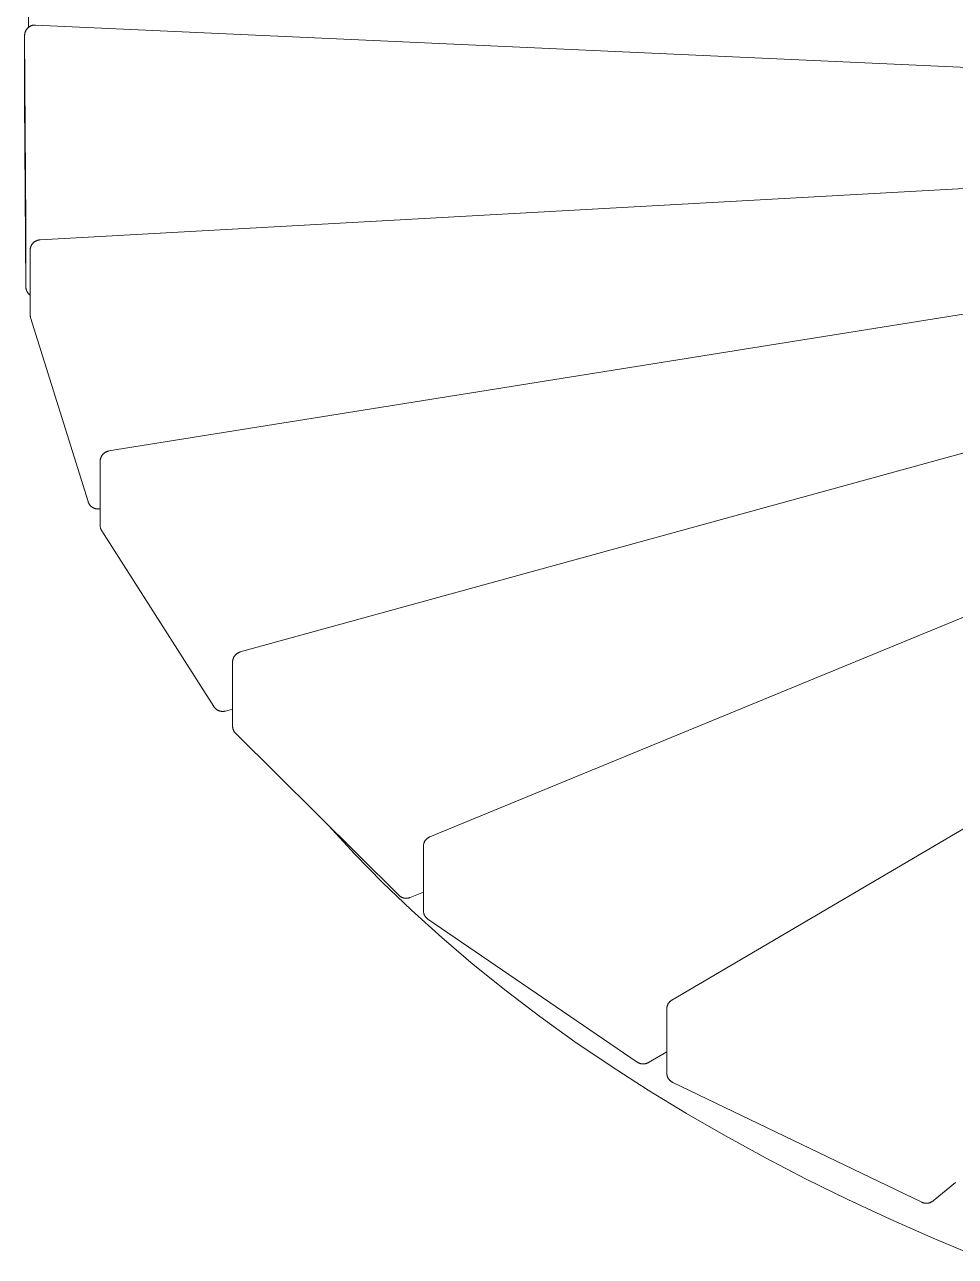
# Model space of a CAD drawing. Header units: millimetres. Extents: x -263 to 4879, y -277 to 2995.
# Drawn here: x 3417.9 to 3735.8, y 2185.1 to 2605.7 of the extents above; entities that cross this region are included whole.
import ezdxf

# ---------------------------------------------------------------- set-up
doc = ezdxf.new("R2010")
doc.units = ezdxf.units.MM
doc.layers.add('ZANO_R', color=7, linetype='Continuous', lineweight=0)

msp = doc.modelspace()

# ---------------------------------------------------------------- linework, layer by layer
at = {"layer": 'ZANO_R'}
for p, q in [((3419.27, 2604.86), (3419.27, 2611.47)), ((3418.51, 2604.04), (3418.58, 2604.14)), ((3418.58, 2604.14), (3418.65, 2604.24)), ((3418.65, 2604.24), (3418.73, 2604.34)), ((3418.73, 2604.34), (3418.81, 2604.43)), ((3418.81, 2604.43), (3418.9, 2604.52)), ((3418.9, 2604.52), (3418.99, 2604.61)), ((3418.99, 2604.61), (3419.08, 2604.7)), ((3419.08, 2604.7), (3419.17, 2604.78)), ((3419.17, 2604.78), (3419.27, 2604.86)), ((3419.27, 2604.86), (3419.37, 2604.93)), ((3419.37, 2604.93), (3419.47, 2605)), ((3419.47, 2605), (3419.57, 2605.07)), ((3419.57, 2605.07), (3419.68, 2605.14)), ((3419.68, 2605.14), (3419.79, 2605.2)), ((3419.79, 2605.2), (3419.9, 2605.25)), ((3419.9, 2605.25), (3420.01, 2605.3)), ((3420.01, 2605.3), (3420.13, 2605.35)), ((3420.13, 2605.35), (3420.24, 2605.4)), ((3420.24, 2605.4), (3420.36, 2605.44)), ((3420.36, 2605.44), (3420.48, 2605.48)), ((3420.48, 2605.48), (3420.6, 2605.51)), ((3420.6, 2605.51), (3420.72, 2605.54)), ((3420.72, 2605.54), (3420.84, 2605.56)), ((3420.84, 2605.56), (3420.96, 2605.58)), ((3420.96, 2605.58), (3421.09, 2605.6)), ((3421.09, 2605.6), (3421.21, 2605.61)), ((3421.21, 2605.61), (3421.34, 2605.61)), ((3421.34, 2605.61), (3421.46, 2605.62)), ((3421.46, 2605.62), (3421.54, 2605.61)), ((3421.54, 2605.61), (3421.63, 2605.61)), ((3421.63, 2605.61), (3836.64, 2586.75)), ((3417.9, 2602.17), (3417.91, 2602.3)), ((3417.9, 2602.05), (3417.9, 2602.17)), ((3417.9, 2602.04), (3417.9, 2602.05)), ((3417.9, 2602.04), (3418.3, 2538.08)), ((3417.9, 2580.19), (3417.9, 2602.04)), ((3417.91, 2602.3), (3417.92, 2602.42)), ((3417.92, 2602.42), (3417.93, 2602.54)), ((3417.93, 2602.54), (3417.95, 2602.67)), ((3417.95, 2602.67), (3417.98, 2602.79)), ((3417.98, 2602.79), (3418.01, 2602.91)), ((3418.01, 2602.91), (3418.04, 2603.03)), ((3418.04, 2603.03), (3418.07, 2603.15)), ((3418.07, 2603.15), (3418.11, 2603.27)), ((3418.11, 2603.27), (3418.16, 2603.38)), ((3418.16, 2603.38), (3418.21, 2603.5)), ((3418.21, 2603.5), (3418.26, 2603.61)), ((3418.26, 2603.61), (3418.32, 2603.72)), ((3418.32, 2603.72), (3418.38, 2603.83)), ((3418.38, 2603.83), (3418.44, 2603.94)), ((3418.44, 2603.94), (3418.51, 2604.04)), ((3418.3, 2516.23), (3417.9, 2580.19)), ((3423.15, 2532.24), (3837.53, 2555.28)), ((3418.3, 2538.08), (3418.3, 2516.23)), ((3419.78, 2528.8), (3419.79, 2528.92)), ((3419.78, 2528.68), (3419.78, 2528.8)), ((3419.78, 2506.83), (3419.78, 2528.68)), ((3419.79, 2528.92), (3419.8, 2529.04)), ((3419.8, 2529.04), (3419.81, 2529.16)), ((3419.81, 2529.16), (3419.83, 2529.28)), ((3419.83, 2529.28), (3419.85, 2529.4)), ((3419.85, 2529.4), (3419.88, 2529.52)), ((3419.88, 2529.52), (3419.91, 2529.64)), ((3419.91, 2529.64), (3419.95, 2529.76)), ((3419.95, 2529.76), (3419.99, 2529.87)), ((3419.99, 2529.87), (3420.03, 2529.99)), ((3420.03, 2529.99), (3420.08, 2530.1)), ((3420.08, 2530.1), (3420.13, 2530.21)), ((3420.13, 2530.21), (3420.18, 2530.32)), ((3420.18, 2530.32), (3420.24, 2530.43)), ((3420.24, 2530.43), (3420.3, 2530.53)), ((3420.3, 2530.53), (3420.36, 2530.63)), ((3420.36, 2530.63), (3420.43, 2530.73)), ((3420.43, 2530.73), (3420.5, 2530.83)), ((3420.5, 2530.83), (3420.58, 2530.93)), ((3420.58, 2530.93), (3420.66, 2531.02)), ((3420.66, 2531.02), (3420.74, 2531.11)), ((3420.74, 2531.11), (3420.82, 2531.2)), ((3420.82, 2531.2), (3420.91, 2531.28)), ((3420.91, 2531.28), (3421, 2531.37)), ((3421, 2531.37), (3421.09, 2531.44)), ((3421.09, 2531.44), (3421.19, 2531.52)), ((3421.19, 2531.52), (3421.29, 2531.59)), ((3421.29, 2531.59), (3421.39, 2531.66)), ((3421.39, 2531.66), (3421.49, 2531.73)), ((3421.49, 2531.73), (3421.6, 2531.79)), ((3421.6, 2531.79), (3421.7, 2531.84)), ((3421.7, 2531.84), (3421.81, 2531.9)), ((3421.81, 2531.9), (3421.92, 2531.95)), ((3421.92, 2531.95), (3422.04, 2532)), ((3422.04, 2532), (3422.15, 2532.04)), ((3422.15, 2532.04), (3422.27, 2532.08)), ((3422.27, 2532.08), (3422.38, 2532.11)), ((3422.38, 2532.11), (3422.5, 2532.14)), ((3422.5, 2532.14), (3422.62, 2532.17)), ((3422.62, 2532.17), (3422.74, 2532.19)), ((3422.74, 2532.19), (3422.86, 2532.21)), ((3422.86, 2532.21), (3422.98, 2532.23)), ((3422.98, 2532.23), (3423.06, 2532.23)), ((3423.06, 2532.23), (3423.15, 2532.24)), ((3446.7, 2460.13), (3847.86, 2524.36)), ((3418.3, 2516.22), (3418.3, 2516.23)), ((3418.3, 2516.09), (3418.3, 2516.22)), ((3418.31, 2515.97), (3418.3, 2516.09)), ((3418.32, 2515.85), (3418.31, 2515.97)), ((3418.33, 2515.72), (3418.32, 2515.85)), ((3418.35, 2515.6), (3418.33, 2515.72)), ((3418.38, 2515.48), (3418.35, 2515.6)), ((3418.41, 2515.36), (3418.38, 2515.48)), ((3418.44, 2515.24), (3418.41, 2515.36)), ((3418.48, 2515.12), (3418.44, 2515.24)), ((3418.52, 2515), (3418.48, 2515.12)), ((3418.56, 2514.89), (3418.52, 2515)), ((3418.61, 2514.77), (3418.56, 2514.89)), ((3418.67, 2514.66), (3418.61, 2514.77)), ((3418.72, 2514.55), (3418.67, 2514.66)), ((3418.78, 2514.44), (3418.72, 2514.55)), ((3418.85, 2514.33), (3418.78, 2514.44)), ((3418.92, 2514.23), (3418.85, 2514.33)), ((3418.99, 2514.13), (3418.92, 2514.23)), ((3419.06, 2514.03), (3418.99, 2514.13)), ((3419.14, 2513.93), (3419.06, 2514.03)), ((3419.22, 2513.84), (3419.14, 2513.93)), ((3419.31, 2513.75), (3419.22, 2513.84)), ((3419.4, 2513.66), (3419.31, 2513.75)), ((3419.49, 2513.58), (3419.4, 2513.66)), ((3419.58, 2513.5), (3419.49, 2513.58)), ((3419.68, 2513.42), (3419.58, 2513.5)), ((3419.78, 2513.34), (3419.68, 2513.42)), ((3419.78, 2506.71), (3419.78, 2506.83)), ((3419.79, 2506.59), (3419.78, 2506.71)), ((3419.8, 2506.47), (3419.79, 2506.59)), ((3419.81, 2506.35), (3419.8, 2506.47)), ((3419.83, 2506.23), (3419.81, 2506.35)), ((3419.85, 2506.11), (3419.83, 2506.23)), ((3419.88, 2506), (3419.85, 2506.11)), ((3419.91, 2505.88), (3419.88, 2506)), ((3419.94, 2505.77), (3419.91, 2505.88)), ((3439.57, 2442.82), (3419.94, 2505.77)), ((3491.55, 2391.48), (3867.29, 2494.95)), ((3556.31, 2328.34), (3895.22, 2467.91)), ((3443.7, 2456.73), (3443.71, 2456.85)), ((3443.71, 2456.85), (3443.72, 2456.98)), ((3443.72, 2456.98), (3443.73, 2457.1)), ((3443.73, 2457.1), (3443.75, 2457.22)), ((3443.75, 2457.22), (3443.77, 2457.34)), ((3443.77, 2457.34), (3443.8, 2457.45)), ((3443.8, 2457.45), (3443.83, 2457.57)), ((3443.83, 2457.57), (3443.87, 2457.69)), ((3443.87, 2457.69), (3443.9, 2457.8)), ((3443.9, 2457.8), (3443.95, 2457.92)), ((3443.95, 2457.92), (3443.99, 2458.03)), ((3443.99, 2458.03), (3444.04, 2458.14)), ((3444.04, 2458.14), (3444.1, 2458.25)), ((3444.1, 2458.25), (3444.15, 2458.36)), ((3444.15, 2458.36), (3444.22, 2458.46)), ((3444.22, 2458.46), (3444.28, 2458.56)), ((3444.28, 2458.56), (3444.35, 2458.66)), ((3444.35, 2458.66), (3444.42, 2458.76)), ((3444.42, 2458.76), (3444.5, 2458.86)), ((3444.5, 2458.86), (3444.57, 2458.95)), ((3444.57, 2458.95), (3444.65, 2459.04)), ((3444.65, 2459.04), (3444.74, 2459.13)), ((3444.74, 2459.13), (3444.83, 2459.21)), ((3444.83, 2459.21), (3444.92, 2459.29)), ((3444.92, 2459.29), (3445.01, 2459.37)), ((3445.01, 2459.37), (3445.1, 2459.45)), ((3445.1, 2459.45), (3445.2, 2459.52)), ((3445.2, 2459.52), (3445.3, 2459.59)), ((3445.3, 2459.59), (3445.4, 2459.65)), ((3445.4, 2459.65), (3445.51, 2459.72)), ((3445.51, 2459.72), (3445.62, 2459.77)), ((3445.62, 2459.77), (3445.72, 2459.83)), ((3445.72, 2459.83), (3445.83, 2459.88)), ((3445.83, 2459.88), (3445.95, 2459.93)), ((3445.95, 2459.93), (3446.06, 2459.97)), ((3446.06, 2459.97), (3446.17, 2460.01)), ((3446.17, 2460.01), (3446.29, 2460.04)), ((3446.29, 2460.04), (3446.41, 2460.07)), ((3446.41, 2460.07), (3446.53, 2460.1)), ((3446.53, 2460.1), (3446.61, 2460.12)), ((3446.61, 2460.12), (3446.7, 2460.13)), ((3443.7, 2456.61), (3443.7, 2456.73)), ((3443.7, 2434.76), (3443.7, 2456.61)), ((3439.61, 2442.7), (3439.57, 2442.82)), ((3439.65, 2442.59), (3439.61, 2442.7)), ((3439.7, 2442.48), (3439.65, 2442.59)), ((3439.75, 2442.36), (3439.7, 2442.48)), ((3439.8, 2442.26), (3439.75, 2442.36)), ((3439.86, 2442.15), (3439.8, 2442.26)), ((3439.92, 2442.04), (3439.86, 2442.15)), ((3439.98, 2441.94), (3439.92, 2442.04)), ((3440.05, 2441.84), (3439.98, 2441.94)), ((3440.12, 2441.74), (3440.05, 2441.84)), ((3440.2, 2441.64), (3440.12, 2441.74)), ((3440.28, 2441.55), (3440.2, 2441.64)), ((3440.36, 2441.46), (3440.28, 2441.55)), ((3440.44, 2441.37), (3440.36, 2441.46)), ((3440.53, 2441.28), (3440.44, 2441.37)), ((3440.62, 2441.2), (3440.53, 2441.28)), ((3440.72, 2441.12), (3440.62, 2441.2)), ((3440.81, 2441.04), (3440.72, 2441.12)), ((3440.91, 2440.97), (3440.81, 2441.04)), ((3441.01, 2440.9), (3440.91, 2440.97)), ((3441.11, 2440.84), (3441.01, 2440.9)), ((3441.22, 2440.78), (3441.11, 2440.84)), ((3441.33, 2440.72), (3441.22, 2440.78)), ((3441.44, 2440.66), (3441.33, 2440.72)), ((3441.55, 2440.61), (3441.44, 2440.66)), ((3441.66, 2440.57), (3441.55, 2440.61)), ((3441.78, 2440.52), (3441.66, 2440.57)), ((3441.89, 2440.48), (3441.78, 2440.52)), ((3442.01, 2440.45), (3441.89, 2440.48)), ((3442.13, 2440.42), (3442.01, 2440.45)), ((3442.25, 2440.39), (3442.13, 2440.42)), ((3442.37, 2440.37), (3442.25, 2440.39)), ((3442.49, 2440.35), (3442.37, 2440.37)), ((3442.61, 2440.33), (3442.49, 2440.35)), ((3442.73, 2440.32), (3442.61, 2440.33)), ((3442.85, 2440.32), (3442.73, 2440.32)), ((3442.98, 2440.31), (3442.85, 2440.32)), ((3443.1, 2440.32), (3442.98, 2440.31)), ((3443.22, 2440.32), (3443.1, 2440.32)), ((3443.34, 2440.33), (3443.22, 2440.32)), ((3443.43, 2440.34), (3443.34, 2440.33)), ((3443.52, 2440.36), (3443.43, 2440.34)), ((3443.7, 2440.38), (3443.52, 2440.36)), ((3638.99, 2272.61), (3930.77, 2444.04)), ((3443.7, 2434.64), (3443.7, 2434.76)), ((3443.71, 2434.52), (3443.7, 2434.64)), ((3443.72, 2434.41), (3443.71, 2434.52)), ((3443.73, 2434.29), (3443.72, 2434.41)), ((3443.75, 2434.17), (3443.73, 2434.29)), ((3443.77, 2434.05), (3443.75, 2434.17)), ((3443.8, 2433.94), (3443.77, 2434.05)), ((3443.83, 2433.82), (3443.8, 2433.94)), ((3443.86, 2433.71), (3443.83, 2433.82)), ((3443.9, 2433.59), (3443.86, 2433.71)), ((3443.94, 2433.48), (3443.9, 2433.59)), ((3443.98, 2433.37), (3443.94, 2433.48)), ((3444.03, 2433.26), (3443.98, 2433.37)), ((3444.08, 2433.15), (3444.03, 2433.26)), ((3444.14, 2433.05), (3444.08, 2433.15)), ((3444.2, 2432.95), (3444.14, 2433.05)), ((3444.26, 2432.84), (3444.2, 2432.95)), ((3482.52, 2372.82), (3444.26, 2432.84)), ((3489.23, 2389.48), (3489.29, 2389.59)), ((3489.29, 2389.59), (3489.34, 2389.7)), ((3489.34, 2389.7), (3489.4, 2389.81)), ((3489.4, 2389.81), (3489.46, 2389.92)), ((3489.46, 2389.92), (3489.53, 2390.02)), ((3489.53, 2390.02), (3489.6, 2390.12)), ((3489.6, 2390.12), (3489.68, 2390.22)), ((3489.68, 2390.22), (3489.75, 2390.32)), ((3489.75, 2390.32), (3489.83, 2390.41)), ((3489.83, 2390.41), (3489.92, 2390.5)), ((3489.92, 2390.5), (3490, 2390.59)), ((3490, 2390.59), (3490.09, 2390.67)), ((3490.09, 2390.67), (3490.19, 2390.76)), ((3490.19, 2390.76), (3490.28, 2390.83)), ((3490.28, 2390.83), (3490.38, 2390.91)), ((3490.38, 2390.91), (3490.48, 2390.98)), ((3490.48, 2390.98), (3490.58, 2391.05)), ((3490.58, 2391.05), (3490.69, 2391.11)), ((3490.69, 2391.11), (3490.8, 2391.17)), ((3490.8, 2391.17), (3490.91, 2391.23)), ((3490.91, 2391.23), (3491.02, 2391.28)), ((3491.02, 2391.28), (3491.13, 2391.33)), ((3491.13, 2391.33), (3491.25, 2391.38)), ((3491.25, 2391.38), (3491.36, 2391.42)), ((3491.36, 2391.42), (3491.46, 2391.45)), ((3491.46, 2391.45), (3491.55, 2391.48)), ((3488.93, 2388.16), (3488.94, 2388.29)), ((3488.93, 2388.04), (3488.93, 2388.16)), ((3488.93, 2366.19), (3488.93, 2388.04)), ((3488.94, 2388.29), (3488.95, 2388.41)), ((3488.95, 2388.41), (3488.97, 2388.53)), ((3488.97, 2388.53), (3488.98, 2388.65)), ((3488.98, 2388.65), (3489.01, 2388.77)), ((3489.01, 2388.77), (3489.04, 2388.89)), ((3489.04, 2388.89), (3489.07, 2389.01)), ((3489.07, 2389.01), (3489.1, 2389.13)), ((3489.1, 2389.13), (3489.14, 2389.25)), ((3489.14, 2389.25), (3489.19, 2389.36)), ((3489.19, 2389.36), (3489.23, 2389.48)), ((3482.59, 2372.72), (3482.52, 2372.82)), ((3482.66, 2372.62), (3482.59, 2372.72)), ((3482.73, 2372.52), (3482.66, 2372.62)), ((3482.81, 2372.43), (3482.73, 2372.52)), ((3482.89, 2372.33), (3482.81, 2372.43)), ((3482.98, 2372.24), (3482.89, 2372.33)), ((3483.07, 2372.16), (3482.98, 2372.24)), ((3483.16, 2372.07), (3483.07, 2372.16)), ((3483.25, 2371.99), (3483.16, 2372.07)), ((3483.35, 2371.91), (3483.25, 2371.99)), ((3483.45, 2371.84), (3483.35, 2371.91)), ((3483.55, 2371.77), (3483.45, 2371.84)), ((3483.65, 2371.7), (3483.55, 2371.77)), ((3483.76, 2371.64), (3483.65, 2371.7)), ((3483.87, 2371.58), (3483.76, 2371.64)), ((3483.98, 2371.53), (3483.87, 2371.58)), ((3484.09, 2371.47), (3483.98, 2371.53)), ((3484.21, 2371.43), (3484.09, 2371.47)), ((3484.32, 2371.38), (3484.21, 2371.43)), ((3484.44, 2371.34), (3484.32, 2371.38)), ((3484.56, 2371.31), (3484.44, 2371.34)), ((3484.68, 2371.28), (3484.56, 2371.31)), ((3484.8, 2371.25), (3484.68, 2371.28)), ((3484.92, 2371.23), (3484.8, 2371.25)), ((3485.04, 2371.21), (3484.92, 2371.23)), ((3485.16, 2371.19), (3485.04, 2371.21)), ((3485.29, 2371.18), (3485.16, 2371.19)), ((3485.41, 2371.17), (3485.29, 2371.18)), ((3485.53, 2371.17), (3485.41, 2371.17)), ((3485.66, 2371.17), (3485.53, 2371.17)), ((3485.78, 2371.18), (3485.66, 2371.17)), ((3485.9, 2371.19), (3485.78, 2371.18)), ((3486.03, 2371.21), (3485.9, 2371.19)), ((3486.15, 2371.23), (3486.03, 2371.21)), ((3486.27, 2371.25), (3486.15, 2371.23)), ((3486.36, 2371.27), (3486.27, 2371.25)), ((3486.45, 2371.29), (3486.36, 2371.27)), ((3488.93, 2371.96), (3486.45, 2371.29)), ((3488.93, 2366.07), (3488.93, 2366.19)), ((3488.94, 2365.94), (3488.93, 2366.07)), ((3488.95, 2365.82), (3488.94, 2365.94)), ((3488.96, 2365.7), (3488.95, 2365.82)), ((3488.98, 2365.58), (3488.96, 2365.7)), ((3489.01, 2365.46), (3488.98, 2365.58)), ((3489.03, 2365.34), (3489.01, 2365.46)), ((3489.06, 2365.22), (3489.03, 2365.34)), ((3489.1, 2365.1), (3489.06, 2365.22)), ((3489.14, 2364.99), (3489.1, 2365.1)), ((3489.18, 2364.87), (3489.14, 2364.99)), ((3489.23, 2364.76), (3489.18, 2364.87)), ((3489.28, 2364.65), (3489.23, 2364.76)), ((3489.34, 2364.54), (3489.28, 2364.65)), ((3489.39, 2364.43), (3489.34, 2364.54)), ((3489.46, 2364.33), (3489.39, 2364.43)), ((3489.52, 2364.22), (3489.46, 2364.33)), ((3489.59, 2364.12), (3489.52, 2364.22)), ((3489.66, 2364.02), (3489.59, 2364.12)), ((3489.74, 2363.93), (3489.66, 2364.02)), ((3489.82, 2363.83), (3489.74, 2363.93)), ((3489.9, 2363.74), (3489.82, 2363.83)), ((3489.99, 2363.66), (3489.9, 2363.74)), ((3545.72, 2308.38), (3489.99, 2363.66)), ((3530.66, 2322.43), (3521.67, 2332.23)), ((3554.36, 2326.38), (3554.41, 2326.49)), ((3554.41, 2326.49), (3554.46, 2326.61)), ((3554.46, 2326.61), (3554.52, 2326.72)), ((3554.52, 2326.72), (3554.58, 2326.83)), ((3554.58, 2326.83), (3554.64, 2326.93)), ((3554.64, 2326.93), (3554.71, 2327.04)), ((3554.71, 2327.04), (3554.78, 2327.14)), ((3554.78, 2327.14), (3554.86, 2327.24)), ((3554.86, 2327.24), (3554.93, 2327.33)), ((3554.93, 2327.33), (3555.02, 2327.43)), ((3555.02, 2327.43), (3555.1, 2327.52)), ((3555.1, 2327.52), (3555.19, 2327.61)), ((3555.19, 2327.61), (3555.28, 2327.69)), ((3555.28, 2327.69), (3555.37, 2327.77)), ((3555.37, 2327.77), (3555.47, 2327.85)), ((3555.47, 2327.85), (3555.57, 2327.93)), ((3555.57, 2327.93), (3555.67, 2328)), ((3555.67, 2328), (3555.78, 2328.07)), ((3555.78, 2328.07), (3555.88, 2328.13)), ((3555.88, 2328.13), (3555.99, 2328.19)), ((3555.99, 2328.19), (3556.1, 2328.25)), ((3556.1, 2328.25), (3556.21, 2328.3)), ((3556.21, 2328.3), (3556.31, 2328.34)), ((3540.11, 2312.77), (3530.66, 2322.43)), ((3554.1, 2325.17), (3554.11, 2325.29)), ((3554.1, 2325.04), (3554.1, 2325.17)), ((3554.1, 2303.19), (3554.1, 2325.04)), ((3554.11, 2325.29), (3554.12, 2325.41)), ((3554.12, 2325.41), (3554.13, 2325.54)), ((3554.13, 2325.54), (3554.15, 2325.66)), ((3554.15, 2325.66), (3554.18, 2325.78)), ((3554.18, 2325.78), (3554.21, 2325.9)), ((3554.21, 2325.9), (3554.24, 2326.02)), ((3554.24, 2326.02), (3554.27, 2326.14)), ((3554.27, 2326.14), (3554.32, 2326.26)), ((3554.32, 2326.26), (3554.36, 2326.38)), ((3550.01, 2303.26), (3540.11, 2312.77)), ((3545.81, 2308.3), (3545.72, 2308.38)), ((3545.9, 2308.21), (3545.81, 2308.3)), ((3545.99, 2308.14), (3545.9, 2308.21)), ((3546.09, 2308.06), (3545.99, 2308.14)), ((3546.19, 2307.99), (3546.09, 2308.06)), ((3546.29, 2307.92), (3546.19, 2307.99)), ((3546.4, 2307.85), (3546.29, 2307.92)), ((3546.5, 2307.79), (3546.4, 2307.85)), ((3546.61, 2307.73), (3546.5, 2307.79)), ((3546.72, 2307.68), (3546.61, 2307.73)), ((3546.84, 2307.63), (3546.72, 2307.68)), ((3546.95, 2307.58), (3546.84, 2307.63)), ((3547.07, 2307.54), (3546.95, 2307.58)), ((3547.18, 2307.5), (3547.07, 2307.54)), ((3547.3, 2307.47), (3547.18, 2307.5)), ((3547.42, 2307.44), (3547.3, 2307.47)), ((3547.54, 2307.41), (3547.42, 2307.44)), ((3547.66, 2307.39), (3547.54, 2307.41)), ((3547.79, 2307.37), (3547.66, 2307.39)), ((3547.91, 2307.36), (3547.79, 2307.37)), ((3548.03, 2307.35), (3547.91, 2307.36)), ((3548.15, 2307.35), (3548.03, 2307.35)), ((3548.28, 2307.35), (3548.15, 2307.35)), ((3548.4, 2307.35), (3548.28, 2307.35)), ((3548.52, 2307.36), (3548.4, 2307.35)), ((3548.65, 2307.37), (3548.52, 2307.36)), ((3548.77, 2307.39), (3548.65, 2307.37)), ((3548.89, 2307.41), (3548.77, 2307.39)), ((3549.01, 2307.43), (3548.89, 2307.41)), ((3549.13, 2307.46), (3549.01, 2307.43)), ((3549.25, 2307.5), (3549.13, 2307.46)), ((3549.37, 2307.53), (3549.25, 2307.5)), ((3549.47, 2307.57), (3549.37, 2307.53)), ((3549.56, 2307.61), (3549.47, 2307.57)), ((3554.1, 2309.43), (3549.56, 2307.61)), ((3560.35, 2293.91), (3550.01, 2303.26)), ((3554.1, 2303.07), (3554.1, 2303.19)), ((3554.11, 2302.94), (3554.1, 2303.07)), ((3554.12, 2302.82), (3554.11, 2302.94)), ((3554.13, 2302.7), (3554.12, 2302.82)), ((3554.15, 2302.58), (3554.13, 2302.7)), ((3554.18, 2302.45), (3554.15, 2302.58)), ((3554.2, 2302.33), (3554.18, 2302.45)), ((3554.24, 2302.21), (3554.2, 2302.33)), ((3554.27, 2302.1), (3554.24, 2302.21)), ((3554.31, 2301.98), (3554.27, 2302.1)), ((3554.36, 2301.86), (3554.31, 2301.98)), ((3554.4, 2301.75), (3554.36, 2301.86)), ((3554.46, 2301.64), (3554.4, 2301.75)), ((3554.51, 2301.53), (3554.46, 2301.64)), ((3554.57, 2301.42), (3554.51, 2301.53)), ((3554.64, 2301.31), (3554.57, 2301.42)), ((3554.7, 2301.21), (3554.64, 2301.31)), ((3554.77, 2301.11), (3554.7, 2301.21)), ((3554.85, 2301.01), (3554.77, 2301.11)), ((3554.93, 2300.91), (3554.85, 2301.01)), ((3555.01, 2300.82), (3554.93, 2300.91)), ((3555.09, 2300.73), (3555.01, 2300.82)), ((3555.18, 2300.64), (3555.09, 2300.73)), ((3555.27, 2300.55), (3555.18, 2300.64)), ((3555.36, 2300.47), (3555.27, 2300.55)), ((3555.46, 2300.39), (3555.36, 2300.47)), ((3555.55, 2300.32), (3555.46, 2300.39)), ((3555.66, 2300.25), (3555.55, 2300.32)), ((3627.16, 2251.4), (3555.66, 2300.25)), ((3571.12, 2284.75), (3560.35, 2293.91)), ((3582.31, 2275.76), (3571.12, 2284.75)), ((3593.89, 2266.97), (3582.31, 2275.76)), ((3637.96, 2271.71), (3638.04, 2271.8)), ((3638.04, 2271.8), (3638.12, 2271.9)), ((3638.12, 2271.9), (3638.2, 2271.99)), ((3638.2, 2271.99), (3638.29, 2272.08)), ((3638.29, 2272.08), (3638.38, 2272.16)), ((3638.38, 2272.16), (3638.47, 2272.24)), ((3638.47, 2272.24), (3638.56, 2272.32)), ((3638.56, 2272.32), (3638.66, 2272.4)), ((3638.66, 2272.4), (3638.76, 2272.47)), ((3638.76, 2272.47), (3638.84, 2272.52)), ((3638.84, 2272.52), (3638.91, 2272.57)), ((3638.91, 2272.57), (3638.99, 2272.61)), ((3637.23, 2269.78), (3637.25, 2269.9)), ((3637.23, 2269.66), (3637.23, 2269.78)), ((3637.23, 2269.54), (3637.23, 2269.66)), ((3637.23, 2247.69), (3637.23, 2269.54)), ((3637.25, 2269.9), (3637.26, 2270.03)), ((3637.26, 2270.03), (3637.28, 2270.15)), ((3637.28, 2270.15), (3637.3, 2270.27)), ((3637.3, 2270.27), (3637.33, 2270.39)), ((3637.33, 2270.39), (3637.36, 2270.51)), ((3637.36, 2270.51), (3637.4, 2270.62)), ((3637.4, 2270.62), (3637.44, 2270.74)), ((3637.44, 2270.74), (3637.48, 2270.86)), ((3637.48, 2270.86), (3637.53, 2270.97)), ((3637.53, 2270.97), (3637.58, 2271.08)), ((3637.58, 2271.08), (3637.63, 2271.19)), ((3637.63, 2271.19), (3637.69, 2271.3)), ((3637.69, 2271.3), (3637.75, 2271.4)), ((3637.75, 2271.4), (3637.82, 2271.51)), ((3637.82, 2271.51), (3637.89, 2271.61)), ((3637.89, 2271.61), (3637.96, 2271.71)), ((3605.87, 2258.37), (3593.89, 2266.97)), ((3618.21, 2249.99), (3605.87, 2258.37)), ((3627.27, 2251.33), (3627.16, 2251.4)), ((3627.37, 2251.27), (3627.27, 2251.33)), ((3627.47, 2251.21), (3627.37, 2251.27)), ((3627.58, 2251.15), (3627.47, 2251.21)), ((3627.69, 2251.1), (3627.58, 2251.15)), ((3627.8, 2251.05), (3627.69, 2251.1)), ((3627.92, 2251.01), (3627.8, 2251.05)), ((3628.03, 2250.97), (3627.92, 2251.01)), ((3628.14, 2250.93), (3628.03, 2250.97)), ((3628.26, 2250.9), (3628.14, 2250.93)), ((3628.38, 2250.87), (3628.26, 2250.9)), ((3628.5, 2250.84), (3628.38, 2250.87)), ((3628.62, 2250.82), (3628.5, 2250.84)), ((3628.74, 2250.8), (3628.62, 2250.82)), ((3628.86, 2250.79), (3628.74, 2250.8)), ((3628.98, 2250.78), (3628.86, 2250.79)), ((3629.1, 2250.78), (3628.98, 2250.78)), ((3629.22, 2250.78), (3629.1, 2250.78)), ((3629.34, 2250.78), (3629.22, 2250.78)), ((3629.46, 2250.79), (3629.34, 2250.78)), ((3629.58, 2250.8), (3629.46, 2250.79)), ((3629.7, 2250.82), (3629.58, 2250.8)), ((3629.82, 2250.84), (3629.7, 2250.82)), ((3629.94, 2250.86), (3629.82, 2250.84)), ((3630.06, 2250.89), (3629.94, 2250.86)), ((3630.18, 2250.92), (3630.06, 2250.89)), ((3630.29, 2250.96), (3630.18, 2250.92)), ((3630.41, 2251), (3630.29, 2250.96)), ((3630.52, 2251.04), (3630.41, 2251)), ((3630.63, 2251.09), (3630.52, 2251.04)), ((3630.74, 2251.14), (3630.63, 2251.09)), ((3630.85, 2251.19), (3630.74, 2251.14)), ((3630.96, 2251.25), (3630.85, 2251.19)), ((3637.23, 2254.86), (3630.96, 2251.25)), ((3630.9, 2241.83), (3618.21, 2249.99)), ((3637.23, 2247.56), (3637.23, 2247.69)), ((3637.23, 2247.44), (3637.23, 2247.56)), ((3637.24, 2247.32), (3637.23, 2247.44)), ((3637.26, 2247.2), (3637.24, 2247.32)), ((3637.28, 2247.08), (3637.26, 2247.2)), ((3637.3, 2246.96), (3637.28, 2247.08)), ((3637.33, 2246.84), (3637.3, 2246.96)), ((3637.36, 2246.73), (3637.33, 2246.84)), ((3637.39, 2246.61), (3637.36, 2246.73)), ((3637.43, 2246.5), (3637.39, 2246.61)), ((3637.47, 2246.38), (3637.43, 2246.5)), ((3637.52, 2246.27), (3637.47, 2246.38)), ((3637.57, 2246.16), (3637.52, 2246.27)), ((3637.62, 2246.05), (3637.57, 2246.16)), ((3637.68, 2245.94), (3637.62, 2246.05)), ((3637.74, 2245.84), (3637.68, 2245.94)), ((3637.81, 2245.74), (3637.74, 2245.84)), ((3637.87, 2245.64), (3637.81, 2245.74)), ((3637.95, 2245.54), (3637.87, 2245.64)), ((3638.02, 2245.44), (3637.95, 2245.54)), ((3638.1, 2245.35), (3638.02, 2245.44)), ((3638.18, 2245.26), (3638.1, 2245.35)), ((3638.26, 2245.17), (3638.18, 2245.26)), ((3638.35, 2245.09), (3638.26, 2245.17)), ((3638.44, 2245), (3638.35, 2245.09)), ((3638.53, 2244.93), (3638.44, 2245)), ((3638.63, 2244.85), (3638.53, 2244.93)), ((3638.73, 2244.78), (3638.63, 2244.85)), ((3638.83, 2244.71), (3638.73, 2244.78)), ((3638.93, 2244.64), (3638.83, 2244.71)), ((3639.03, 2244.58), (3638.93, 2244.64)), ((3639.14, 2244.52), (3639.03, 2244.58)), ((3639.25, 2244.47), (3639.14, 2244.52)), ((3724.36, 2203.53), (3639.25, 2244.47)), ((3643.93, 2233.88), (3630.9, 2241.83)), ((3657.28, 2226.17), (3643.93, 2233.88)), ((3670.93, 2218.7), (3657.28, 2226.17)), ((3684.87, 2211.47), (3670.93, 2218.7)), ((3699.07, 2204.49), (3684.87, 2211.47)), ((3735.78, 2210.25), (3728.17, 2203.99)), ((3713.51, 2197.75), (3699.07, 2204.49)), ((3724.47, 2203.48), (3724.36, 2203.53)), ((3724.58, 2203.44), (3724.47, 2203.48)), ((3724.7, 2203.39), (3724.58, 2203.44)), ((3724.81, 2203.35), (3724.7, 2203.39)), ((3724.93, 2203.32), (3724.81, 2203.35)), ((3725.05, 2203.29), (3724.93, 2203.32)), ((3725.16, 2203.26), (3725.05, 2203.29)), ((3725.28, 2203.24), (3725.16, 2203.26)), ((3725.4, 2203.22), (3725.28, 2203.24)), ((3725.52, 2203.2), (3725.4, 2203.22)), ((3725.64, 2203.19), (3725.52, 2203.2)), ((3725.77, 2203.19), (3725.64, 2203.19)), ((3725.89, 2203.18), (3725.77, 2203.19)), ((3726.01, 2203.18), (3725.89, 2203.18)), ((3726.13, 2203.19), (3726.01, 2203.18)), ((3726.25, 2203.2), (3726.13, 2203.19)), ((3726.37, 2203.21), (3726.25, 2203.2)), ((3726.49, 2203.23), (3726.37, 2203.21)), ((3726.61, 2203.25), (3726.49, 2203.23)), ((3726.73, 2203.28), (3726.61, 2203.25)), ((3726.85, 2203.31), (3726.73, 2203.28)), ((3726.96, 2203.34), (3726.85, 2203.31)), ((3727.08, 2203.38), (3726.96, 2203.34)), ((3727.19, 2203.42), (3727.08, 2203.38)), ((3727.3, 2203.47), (3727.19, 2203.42)), ((3727.42, 2203.52), (3727.3, 2203.47)), ((3727.52, 2203.57), (3727.42, 2203.52)), ((3727.63, 2203.63), (3727.52, 2203.57)), ((3727.74, 2203.69), (3727.63, 2203.63)), ((3727.84, 2203.75), (3727.74, 2203.69)), ((3727.94, 2203.82), (3727.84, 2203.75)), ((3728.02, 2203.87), (3727.94, 2203.82)), ((3728.1, 2203.93), (3728.02, 2203.87)), ((3728.17, 2203.99), (3728.1, 2203.93)), ((3728.18, 2191.28), (3713.51, 2197.75)), ((3743.06, 2185.06), (3728.18, 2191.28))]:
    msp.add_line(p, q, dxfattribs=at)

doc.saveas('drawing.dxf')
